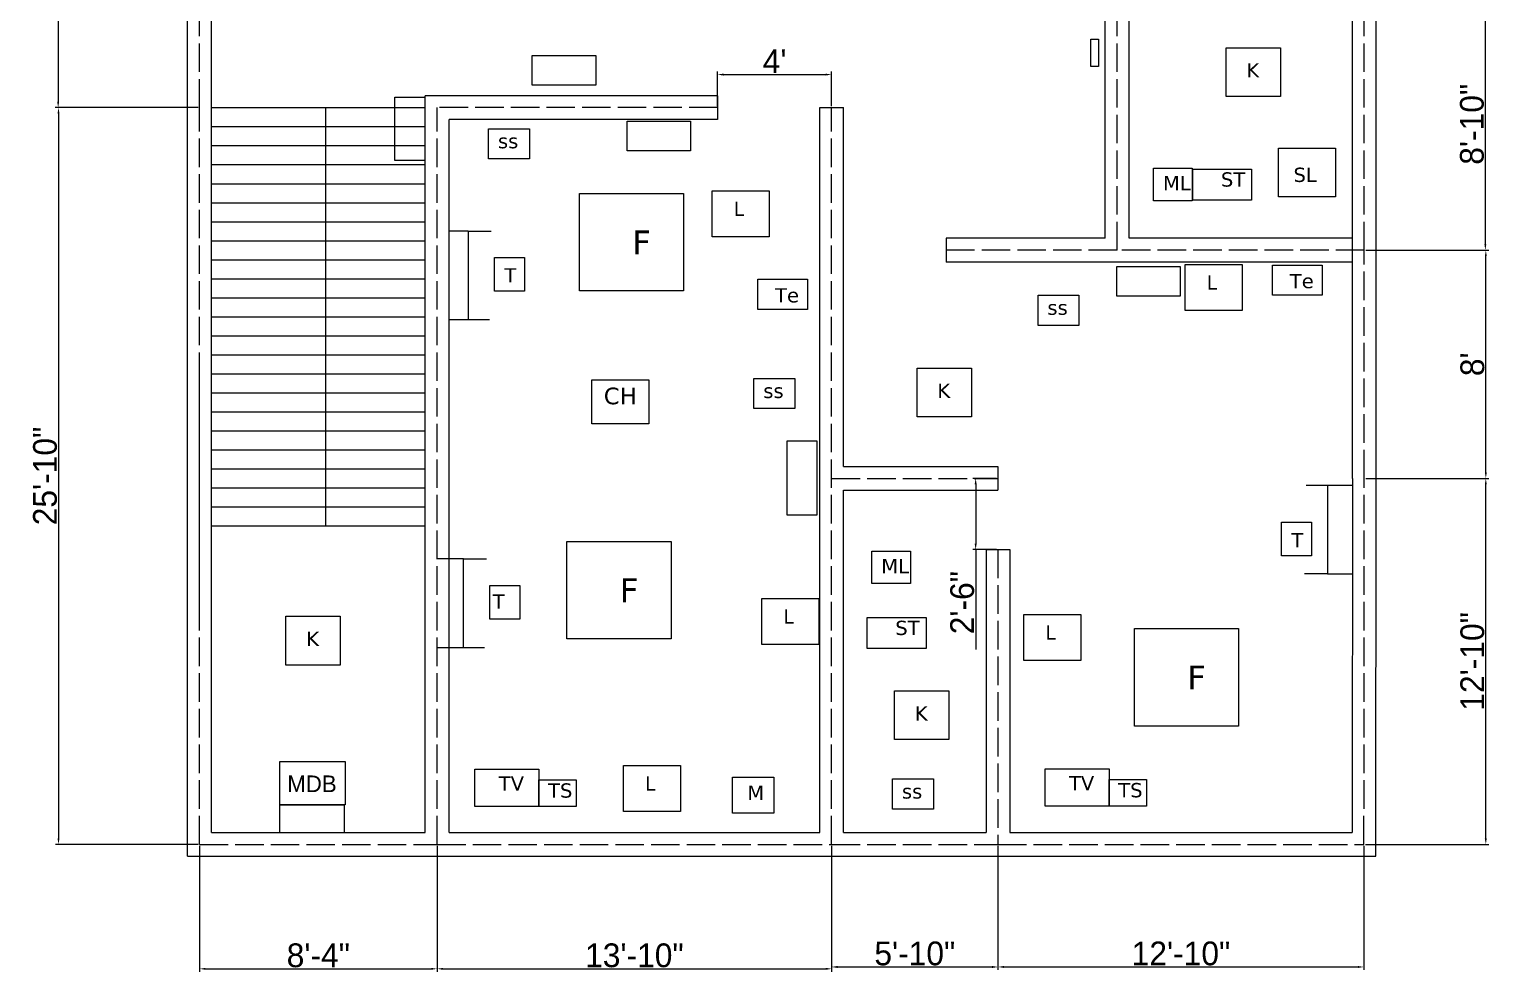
# Model space of a CAD drawing. Header units: inches. Extents: x 975 to 1627, y 956 to 1802.
# Drawn here: x 975 to 1590, y 956 to 1352 of the extents above; entities that cross this region are included whole.
import ezdxf

# ---------------------------------------------------------------- set-up
doc = ezdxf.new("R2010")
doc.units = ezdxf.units.IN
doc.linetypes.add('ACAD_ISO02W100', pattern=[15, 12, -3])
doc.dimstyles.new('ISO-25', dxfattribs={"dimtxt": 10, "dimasz": 2.5, "dimexe": 1.25, "dimexo": 0.625, "dimtad": 1, "dimdec": 1, "dimlunit": 3, "dimtxsty": 'Standard', "dimcen": 2.5, "dimadec": 0, "dimazin": 0, "dimtfac": 1, "dimtdec": 1, "dimtmove": 0, "dimatfit": 3, "dimfxl": 1, "dimarcsym": 0})

# ---------------------------------------------------------------- blocks, each defined once
blk = doc.blocks.new('*D9')
at = {"color": 0, "lineweight": -2}
for p, q in [((1046.53, 1435.46), (986.42, 1435.46)), ((987.67, 1432.96), (987.67, 1321.96)), ((1046.53, 1319.46), (986.42, 1319.46))]:
    blk.add_line(p, q, dxfattribs=at)
at = {"color": 0}
for points in [[(987.25, 1432.96), (988.08, 1432.96), (987.67, 1435.46)], [(987.25, 1321.96), (988.08, 1321.96), (987.67, 1319.46)]]:
    blk.add_solid(points, dxfattribs=at)
at = {"layer": 'Defpoints', "color": 0}
for p in [(1047.15, 1435.46), (987.67, 1319.46), (1047.15, 1319.46)]:
    blk.add_point(p, dxfattribs=at)
at = {"color": 0, "insert": (982.04, 1377.46), "char_height": 10, "attachment_point": 5, "rotation": 90}
blk.add_mtext('9\'-8"', dxfattribs=at)
blk = doc.blocks.new('*D10')
at = {"color": 0, "lineweight": -2}
for p, q in [((1045.9, 1319.46), (986.55, 1319.46)), ((987.8, 1316.96), (987.8, 1011.96)), ((1046.53, 1009.46), (986.55, 1009.46))]:
    blk.add_line(p, q, dxfattribs=at)
at = {"color": 0}
for points in [[(987.39, 1316.96), (988.22, 1316.96), (987.8, 1319.46)], [(987.39, 1011.96), (988.22, 1011.96), (987.8, 1009.46)]]:
    blk.add_solid(points, dxfattribs=at)
at = {"layer": 'Defpoints', "color": 0}
for p in [(1046.53, 1319.46), (987.8, 1009.46), (1047.15, 1009.46)]:
    blk.add_point(p, dxfattribs=at)
at = {"color": 0, "insert": (982.18, 1164.46), "char_height": 10, "attachment_point": 5, "rotation": 90}
blk.add_mtext('25\'-10"', dxfattribs=at)
blk = doc.blocks.new('*D11')
at = {"color": 0, "lineweight": -2}
for p, q in [((1047.15, 1008.84), (1047.15, 955.83)), ((1147.15, 1008.84), (1147.15, 955.83)), ((1049.65, 957.08), (1144.65, 957.08))]:
    blk.add_line(p, q, dxfattribs=at)
at = {"color": 0}
for points in [[(1049.65, 957.49), (1049.65, 956.66), (1047.15, 957.08)], [(1144.65, 957.49), (1144.65, 956.66), (1147.15, 957.08)]]:
    blk.add_solid(points, dxfattribs=at)
at = {"layer": 'Defpoints', "color": 0}
for p in [(1047.15, 1009.46), (1147.15, 1009.46), (1147.15, 957.08)]:
    blk.add_point(p, dxfattribs=at)
at = {"color": 0, "insert": (1097.15, 962.7), "char_height": 10, "attachment_point": 5}
blk.add_mtext('8\'-4"', dxfattribs=at)
blk = doc.blocks.new('*D12')
at = {"color": 0, "lineweight": -2}
for p, q in [((1147.15, 1008.21), (1147.15, 955.83)), ((1313.15, 1008.84), (1313.15, 955.83)), ((1149.65, 957.08), (1310.65, 957.08))]:
    blk.add_line(p, q, dxfattribs=at)
at = {"color": 0}
for points in [[(1149.65, 957.49), (1149.65, 956.66), (1147.15, 957.08)], [(1310.65, 957.49), (1310.65, 956.66), (1313.15, 957.08)]]:
    blk.add_solid(points, dxfattribs=at)
at = {"layer": 'Defpoints', "color": 0}
for p in [(1147.15, 1008.84), (1313.15, 1009.46), (1313.15, 957.08)]:
    blk.add_point(p, dxfattribs=at)
at = {"color": 0, "insert": (1230.15, 962.7), "char_height": 10, "attachment_point": 5}
blk.add_mtext('13\'-10"', dxfattribs=at)
blk = doc.blocks.new('*D13')
at = {"color": 0, "lineweight": -2}
for p, q in [((1313.15, 1008.84), (1313.15, 956.61)), ((1383.15, 1008.84), (1383.15, 956.61)), ((1315.65, 957.86), (1380.65, 957.86))]:
    blk.add_line(p, q, dxfattribs=at)
at = {"color": 0}
for points in [[(1315.65, 958.28), (1315.65, 957.44), (1313.15, 957.86)], [(1380.65, 958.28), (1380.65, 957.44), (1383.15, 957.86)]]:
    blk.add_solid(points, dxfattribs=at)
at = {"layer": 'Defpoints', "color": 0}
for p in [(1313.15, 1009.46), (1383.15, 1009.46), (1383.15, 957.86)]:
    blk.add_point(p, dxfattribs=at)
at = {"color": 0, "insert": (1348.15, 963.49), "char_height": 10, "attachment_point": 5}
blk.add_mtext('5\'-10"', dxfattribs=at)
blk = doc.blocks.new('*D14')
at = {"color": 0, "lineweight": -2}
for p, q in [((1383.15, 1008.21), (1383.15, 956.61)), ((1537.15, 1008.84), (1537.15, 956.61)), ((1385.65, 957.86), (1534.65, 957.86))]:
    blk.add_line(p, q, dxfattribs=at)
at = {"color": 0}
for points in [[(1385.65, 958.28), (1385.65, 957.45), (1383.15, 957.86)], [(1534.65, 958.28), (1534.65, 957.45), (1537.15, 957.86)]]:
    blk.add_solid(points, dxfattribs=at)
at = {"layer": 'Defpoints', "color": 0}
for p in [(1383.15, 1008.84), (1537.15, 1009.46), (1537.15, 957.86)]:
    blk.add_point(p, dxfattribs=at)
at = {"color": 0, "insert": (1460.15, 963.49), "char_height": 10, "attachment_point": 5}
blk.add_mtext('12\'-10"', dxfattribs=at)
blk = doc.blocks.new('*D16')
at = {"color": 0, "lineweight": -2}
for p, q in [((1537.93, 1163.46), (1589.67, 1163.46)), ((1588.42, 1011.96), (1588.42, 1160.96)), ((1537.78, 1009.46), (1589.67, 1009.46))]:
    blk.add_line(p, q, dxfattribs=at)
at = {"color": 0}
for points in [[(1588, 1160.96), (1588.83, 1160.96), (1588.42, 1163.46)], [(1588, 1011.96), (1588.83, 1011.96), (1588.42, 1009.46)]]:
    blk.add_solid(points, dxfattribs=at)
at = {"layer": 'Defpoints', "color": 0}
for p in [(1537.3, 1163.46), (1588.42, 1163.46), (1537.15, 1009.46)]:
    blk.add_point(p, dxfattribs=at)
at = {"color": 0, "insert": (1582.79, 1086.46), "char_height": 10, "attachment_point": 5, "rotation": 90}
blk.add_mtext('12\'-10"', dxfattribs=at)
blk = doc.blocks.new('*D17')
at = {"color": 0, "lineweight": -2}
for p, q in [((1537.93, 1259.46), (1589.68, 1259.46)), ((1588.43, 1165.96), (1588.43, 1256.96)), ((1538.55, 1163.46), (1589.68, 1163.46))]:
    blk.add_line(p, q, dxfattribs=at)
at = {"color": 0}
for points in [[(1588.01, 1256.96), (1588.85, 1256.96), (1588.43, 1259.46)], [(1588.01, 1165.96), (1588.85, 1165.96), (1588.43, 1163.46)]]:
    blk.add_solid(points, dxfattribs=at)
at = {"layer": 'Defpoints', "color": 0}
for p in [(1537.3, 1259.46), (1588.43, 1259.46), (1537.93, 1163.46)]:
    blk.add_point(p, dxfattribs=at)
at = {"color": 0, "insert": (1582.81, 1211.46), "char_height": 10, "attachment_point": 5, "rotation": 90}
blk.add_mtext("8'", dxfattribs=at)
blk = doc.blocks.new('*D18')
at = {"color": 0, "lineweight": -2}
for p, q in [((1537.93, 1365.46), (1589.48, 1365.46)), ((1588.23, 1261.96), (1588.23, 1362.96)), ((1538.55, 1259.46), (1589.48, 1259.46))]:
    blk.add_line(p, q, dxfattribs=at)
at = {"color": 0}
for points in [[(1587.81, 1362.96), (1588.65, 1362.96), (1588.23, 1365.46)], [(1587.81, 1261.96), (1588.65, 1261.96), (1588.23, 1259.46)]]:
    blk.add_solid(points, dxfattribs=at)
at = {"layer": 'Defpoints', "color": 0}
for p in [(1537.3, 1365.46), (1588.23, 1365.46), (1537.93, 1259.46)]:
    blk.add_point(p, dxfattribs=at)
at = {"color": 0, "insert": (1582.61, 1312.46), "char_height": 10, "attachment_point": 5, "rotation": 90}
blk.add_mtext('8\'-10"', dxfattribs=at)
blk = doc.blocks.new('*D27')
at = {"color": 0, "lineweight": -2}
for p, q in [((1265.15, 1320.09), (1265.15, 1334.61)), ((1267.65, 1333.36), (1310.65, 1333.36)), ((1313.15, 1320.09), (1313.15, 1334.61))]:
    blk.add_line(p, q, dxfattribs=at)
at = {"color": 0}
for points in [[(1267.65, 1333.78), (1267.65, 1332.95), (1265.15, 1333.36)], [(1310.65, 1333.78), (1310.65, 1332.95), (1313.15, 1333.36)]]:
    blk.add_solid(points, dxfattribs=at)
at = {"layer": 'Defpoints', "color": 0}
for p in [(1313.15, 1333.36), (1265.15, 1319.46), (1313.15, 1319.46)]:
    blk.add_point(p, dxfattribs=at)
at = {"color": 0, "insert": (1289.15, 1338.99), "char_height": 10, "attachment_point": 5}
blk.add_mtext("4'", dxfattribs=at)
blk = doc.blocks.new('*D28')
at = {"color": 0, "lineweight": -2}
for p, q in [((1382.53, 1163.46), (1372.51, 1163.46)), ((1373.76, 1160.96), (1373.76, 1135.96)), ((1382.53, 1133.46), (1372.51, 1133.46)), ((1373.76, 1133.46), (1373.76, 1091.38))]:
    blk.add_line(p, q, dxfattribs=at)
at = {"color": 0}
for points in [[(1373.34, 1160.96), (1374.18, 1160.96), (1373.76, 1163.46)], [(1373.34, 1135.96), (1374.18, 1135.96), (1373.76, 1133.46)]]:
    blk.add_solid(points, dxfattribs=at)
at = {"layer": 'Defpoints', "color": 0}
for p in [(1383.15, 1163.46), (1373.76, 1133.46), (1383.15, 1133.46)]:
    blk.add_point(p, dxfattribs=at)
at = {"color": 0, "insert": (1368.13, 1111.17), "char_height": 10, "attachment_point": 5, "rotation": 90}
blk.add_mtext('2\'-6"', dxfattribs=at)

msp = doc.modelspace()

# ---------------------------------------------------------------- linework, layer by layer
for p, q in [((1042.15, 1319.46), (1042.15, 1435.46)), ((1052.15, 1319.46), (1052.15, 1435.46)), ((1428.3, 1264.46), (1428.3, 1423.46)), ((1438.3, 1264.46), (1438.3, 1423.46)), ((1532.3, 1259.46), (1532.3, 1365.46)), ((1542.3, 1259.46), (1542.3, 1365.46)), ((1142.15, 1014.46), (1142.15, 1324.46)), ((1265.15, 1324.46), (1142.15, 1324.46)), ((1265.15, 1324.46), (1265.15, 1314.46)), ((1042.15, 1004.46), (1042.15, 1319.46)), ((1052.15, 1014.46), (1052.15, 1319.46)), ((1052.15, 1319.46), (1142.15, 1319.46)), ((1052.15, 1319.46), (1100.15, 1319.46)), ((1100.15, 1319.46), (1100.15, 1143.46)), ((1152.15, 1014.46), (1152.15, 1314.46)), ((1265.15, 1314.46), (1152.15, 1314.46)), ((1308.15, 1014.46), (1308.15, 1319.46)), ((1308.15, 1319.46), (1318.15, 1319.46)), ((1318.15, 1168.46), (1318.15, 1319.46)), ((1052.15, 1311.46), (1142.15, 1311.46)), ((1052.15, 1303.46), (1142.15, 1303.46)), ((1052.15, 1295.46), (1142.15, 1295.46)), ((1052.15, 1287.46), (1142.15, 1287.46)), ((1052.15, 1279.46), (1142.15, 1279.46)), ((1052.15, 1271.46), (1142.15, 1271.46)), ((1160.15, 1267.53), (1152.15, 1267.53)), ((1160.15, 1267.53), (1169.86, 1267.53)), ((1160.15, 1267.53), (1160.15, 1230.21)), ((1052.15, 1263.46), (1142.15, 1263.46)), ((1428.3, 1264.46), (1361.3, 1264.46)), ((1361.3, 1264.46), (1361.3, 1254.46)), ((1532.3, 1264.46), (1438.3, 1264.46)), ((1532.3, 1163.46), (1532.3, 1259.46)), ((1542.3, 1163.46), (1542.3, 1259.46)), ((1052.15, 1255.46), (1142.15, 1255.46)), ((1433.3, 1254.46), (1361.3, 1254.46)), ((1532.3, 1254.46), (1433.3, 1254.46)), ((1052.15, 1247.46), (1142.15, 1247.46)), ((1052.15, 1239.46), (1142.15, 1239.46)), ((1052.15, 1231.46), (1142.15, 1231.46)), ((1160.15, 1230.21), (1152.15, 1230.21)), ((1169.12, 1230.21), (1160.15, 1230.21)), ((1052.15, 1223.46), (1142.15, 1223.46)), ((1052.15, 1223.46), (1142.15, 1223.46)), ((1047.15, 1099.39), (1047.15, 1215.39)), ((1052.15, 1215.46), (1142.15, 1215.46)), ((1052.15, 1207.46), (1142.15, 1207.46)), ((1052.15, 1199.46), (1142.15, 1199.46)), ((1052.15, 1191.46), (1142.15, 1191.46)), ((1052.15, 1183.46), (1142.15, 1183.46)), ((1052.15, 1175.46), (1142.15, 1175.46)), ((1052.15, 1167.46), (1142.15, 1167.46)), ((1318.15, 1168.46), (1383.15, 1168.46)), ((1383.15, 1168.46), (1383.15, 1158.46)), ((1532.3, 1163.46), (1532.15, 1014.46)), ((1532.3, 1163.47), (1532.3, 1163.47)), ((1542.15, 1004.46), (1542.3, 1163.46)), ((1052.15, 1159.46), (1142.15, 1159.46)), ((1318.15, 1158.46), (1383.15, 1158.46)), ((1318.15, 1014.46), (1318.15, 1158.46)), ((1512.84, 1160.66), (1521.81, 1160.66)), ((1521.81, 1160.66), (1521.81, 1123.34)), ((1521.81, 1160.66), (1532.3, 1160.66)), ((1052.15, 1151.46), (1142.15, 1151.46)), ((1052.15, 1143.46), (1142.15, 1143.46)), ((1378.15, 1133.46), (1378.15, 1014.46)), ((1378.15, 1133.46), (1388.15, 1133.46)), ((1383.15, 1133.46), (1383.15, 1133.46)), ((1388.15, 1133.46), (1388.15, 1014.46)), ((1158.17, 1129.53), (1147.15, 1129.53)), ((1158.17, 1092.21), (1158.17, 1129.53)), ((1158.17, 1129.53), (1158.17, 1129.53)), ((1158.17, 1129.53), (1158.17, 1129.53)), ((1158.17, 1129.53), (1167.88, 1129.53)), ((1521.81, 1123.34), (1512.09, 1123.34)), ((1521.81, 1123.34), (1521.81, 1123.34)), ((1521.81, 1123.34), (1521.81, 1123.34)), ((1521.81, 1123.34), (1532.26, 1123.34)), ((1158.17, 1092.21), (1147.15, 1092.21)), ((1167.14, 1092.21), (1158.17, 1092.21)), ((1080.93, 1014.46), (1080.93, 1026.06)), ((1080.93, 1026.06), (1108, 1026.06)), ((1108, 1026.06), (1108, 1014.46)), ((1052.15, 1014.46), (1142.15, 1014.46)), ((1052.15, 1014.46), (1080.93, 1014.46)), ((1108, 1014.46), (1142.15, 1014.46)), ((1152.15, 1014.46), (1308.15, 1014.46)), ((1318.15, 1014.46), (1378.15, 1014.46)), ((1388.15, 1014.46), (1532.15, 1014.46)), ((1042.15, 1004.46), (1147.15, 1004.46)), ((1147.15, 1004.46), (1313.15, 1004.46)), ((1313.15, 1004.46), (1383.15, 1004.46)), ((1383.15, 1004.46), (1542.15, 1004.46))]:
    msp.add_line(p, q)
at = {"linetype": 'ACAD_ISO02W100'}
for p, q in [((1047.15, 1319.46), (1047.15, 1435.46)), ((1433.3, 1259.46), (1433.3, 1423.46)), ((1537.3, 1259.46), (1537.3, 1365.46)), ((1047.15, 1009.46), (1047.15, 1319.46)), ((1147.15, 1009.46), (1147.15, 1319.46)), ((1265.15, 1319.46), (1147.15, 1319.46)), ((1313.15, 1009.46), (1313.15, 1319.46)), ((1433.3, 1259.46), (1361.3, 1259.46)), ((1537.3, 1259.46), (1433.3, 1259.46)), ((1537.3, 1163.46), (1537.3, 1259.46)), ((1313.15, 1163.46), (1383.15, 1163.46)), ((1537.15, 1009.46), (1537.3, 1163.46)), ((1383.15, 1133.46), (1383.15, 1009.46)), ((1047.15, 1009.46), (1147.15, 1009.46)), ((1147.15, 1009.46), (1313.15, 1009.46)), ((1313.15, 1009.46), (1383.15, 1009.46)), ((1383.15, 1009.46), (1537.15, 1009.46))]:
    msp.add_line(p, q, dxfattribs=at)
for points in [[(1422.26, 1348.23), (1425.4, 1348.23), (1425.4, 1336.74), (1422.26, 1336.74)], [(1187.1, 1341.43), (1213.85, 1341.43), (1213.85, 1328.86), (1187.1, 1328.86)], [(1479.16, 1344.66), (1502.01, 1344.66), (1502.01, 1324.12), (1479.16, 1324.12)], [(1129.33, 1297.15), (1129.33, 1323.9), (1141.9, 1323.9), (1141.9, 1297.15)], [(1168.8, 1310.6), (1185.99, 1310.6), (1185.99, 1297.91), (1168.8, 1297.91)], [(1227.05, 1313.83), (1253.8, 1313.83), (1253.8, 1301.25), (1227.05, 1301.25)], [(1501.15, 1302.37), (1525.19, 1302.37), (1525.19, 1281.93), (1501.15, 1281.93)], [(1448.63, 1293.94), (1464.9, 1293.94), (1464.9, 1280.29), (1448.63, 1280.29)], [(1465.14, 1293.53), (1489.88, 1293.53), (1489.88, 1280.53), (1465.14, 1280.53)], [(1262.91, 1284.47), (1286.89, 1284.47), (1286.89, 1265.08), (1262.91, 1265.08)], [(1206.98, 1283.31), (1250.82, 1283.31), (1250.82, 1242.34), (1206.98, 1242.34)], [(1171.24, 1256.38), (1183.94, 1256.38), (1183.94, 1242.2), (1171.24, 1242.2)], [(1461.92, 1253.46), (1485.9, 1253.46), (1485.9, 1234.07), (1461.92, 1234.07)], [(1498.64, 1253.21), (1519.57, 1253.21), (1519.57, 1240.52), (1498.64, 1240.52)], [(1282.05, 1247.22), (1302.98, 1247.22), (1302.98, 1234.53), (1282.05, 1234.53)], [(1433.09, 1252.67), (1459.84, 1252.67), (1459.84, 1240.1), (1433.09, 1240.1)], [(1400, 1240.52), (1417.19, 1240.52), (1417.19, 1227.83), (1400, 1227.83)], [(1212.17, 1204.85), (1236.27, 1204.85), (1236.27, 1186.4), (1212.17, 1186.4)], [(1280.44, 1205.5), (1297.63, 1205.5), (1297.63, 1192.81), (1280.44, 1192.81)], [(1349.07, 1209.83), (1371.93, 1209.83), (1371.93, 1189.28), (1349.07, 1189.28)], [(1294.45, 1179.2), (1306.97, 1179.2), (1306.97, 1147.95), (1294.45, 1147.95)], [(1502.38, 1144.98), (1515.08, 1144.98), (1515.08, 1130.8), (1502.38, 1130.8)], [(1201.75, 1136.89), (1245.59, 1136.89), (1245.59, 1095.92), (1201.75, 1095.92)], [(1330.08, 1132.81), (1346.36, 1132.81), (1346.36, 1119.15), (1330.08, 1119.15)], [(1169.26, 1118.37), (1181.96, 1118.37), (1181.96, 1104.19), (1169.26, 1104.19)], [(1283.81, 1112.93), (1307.79, 1112.93), (1307.79, 1093.54), (1283.81, 1093.54)], [(1394.02, 1106.15), (1418, 1106.15), (1418, 1086.76), (1394.02, 1086.76)], [(1083.52, 1105.41), (1106.37, 1105.41), (1106.37, 1084.87), (1083.52, 1084.87)], [(1328.13, 1104.85), (1352.87, 1104.85), (1352.87, 1091.84), (1328.13, 1091.84)], [(1440.53, 1100.22), (1484.37, 1100.22), (1484.37, 1059.25), (1440.53, 1059.25)], [(1339.57, 1074.05), (1362.42, 1074.05), (1362.42, 1053.51), (1339.57, 1053.51)], [(1080.93, 1044.39), (1108.46, 1044.39), (1108.46, 1026.06), (1080.93, 1026.06)], [(1163.06, 1041.09), (1189.96, 1041.09), (1189.96, 1025.41), (1163.06, 1025.41)], [(1225.59, 1042.62), (1249.57, 1042.62), (1249.57, 1023.24), (1225.59, 1023.24)], [(1402.99, 1041.23), (1429.89, 1041.23), (1429.89, 1025.55), (1402.99, 1025.55)], [(1189.96, 1036.61), (1205.65, 1036.61), (1205.65, 1025.41), (1189.96, 1025.41)], [(1271.39, 1037.76), (1288.84, 1037.76), (1288.84, 1022.51), (1271.39, 1022.51)], [(1338.79, 1036.96), (1355.98, 1036.96), (1355.98, 1024.27), (1338.79, 1024.27)], [(1429.89, 1036.75), (1445.58, 1036.75), (1445.58, 1025.55), (1429.89, 1025.55)]]:
    msp.add_lwpolyline(points, close=True)

# ---------------------------------------------------------------- texts
at = {"attachment_point": 2}
for s, insert, char_height, width in [('{\\fVerdana|b0|i0|c0|p34;K}', (1490.4, 1338.16), 6, 294.1896), ('{\\fVerdana|b0|i0|c0|p34;ss}', (1177.02, 1308.36), 6, 82.2022), ('{\\fVerdana|b0|i0|c0|p34;ML}', (1458.39, 1290.69), 6, 65.1001), ('{\\fVerdana|b0|i0|c0|p34;ST}', (1482.07, 1292.23), 6, 53.3821), ('{\\fVerdana|b0|i0|c0|p34;SL}', (1512.4, 1294.19), 6, 71.6173), ('L', (1274.33, 1279.9), 6, 45.6729), ('{\\fVerdana|b0|i0|c0|p34;F}', (1233.14, 1267.77), 10, 292.7356), ('{\\fVerdana|b0|i0|c0|p34;T}', (1177.96, 1251.9), 6, 82.2022), ('L', (1473.34, 1248.9), 6, 45.6729), ('{\\fVerdana|b0|i0|c0|p34;Te}', (1510.97, 1249.48), 6, 60.5307), ('{\\fVerdana|b0|i0|c0|p34;Te}', (1294.38, 1243.49), 6, 60.5307), ('{\\fVerdana|b0|i0|c0|p34;ss}', (1408.22, 1238.28), 6, 82.2022), ('{\\fVerdana|b0|i0|c0|p34;CH}', (1224.22, 1201.64), 7, 85.1398), ('{\\fVerdana|b0|i0|c0|p34;ss}', (1288.67, 1203.26), 6, 82.2022), ('{\\fVerdana|b0|i0|c0|p34;K}', (1360.31, 1203.33), 6, 294.1896), ('{\\fVerdana|b0|i0|c0|p34;T}', (1509.1, 1140.5), 6, 82.2022), ('{\\fVerdana|b0|i0|c0|p34;ML}', (1339.85, 1129.56), 6, 65.1001), ('{\\fVerdana|b0|i0|c0|p34;F}', (1227.91, 1121.35), 10, 292.7356), ('{\\fVerdana|b0|i0|c0|p34;T}', (1173.08, 1114.62), 6, 82.2022), ('L', (1295.23, 1108.37), 6, 45.6729), ('{\\fVerdana|b0|i0|c0|p34;ST}', (1345.06, 1103.55), 6, 53.3821), ('L', (1405.44, 1101.59), 6, 45.6729), ('{\\fVerdana|b0|i0|c0|p34;K}', (1094.76, 1098.91), 6, 294.1896), ('{\\fVerdana|b0|i0|c0|p34;F}', (1466.69, 1084.68), 10, 292.7356), ('{\\fVerdana|b0|i0|c0|p34;K}', (1350.81, 1067.55), 6, 294.1896), ('MDB', (1094.47, 1038.43), 7, 50.9315), ('{\\fVerdana|b0|i0|c0|p34;TV}', (1178.38, 1038.1), 6, 90.4224), ('L', (1237.01, 1038.06), 6, 45.6729), ('{\\fVerdana|b0|i0|c0|p34;TV}', (1418.31, 1038.24), 6, 90.4224), ('{\\fVerdana|b0|i0|c0|p34;TS}', (1198.93, 1035.12), 6, 71.7401), ('{\\fVerdana|b0|i0|c0|p34;M}', (1281.21, 1034.13), 6, 73.4356), ('{\\fVerdana|b0|i0|c0|p34;ss}', (1347.01, 1034.72), 6, 82.2022), ('{\\fVerdana|b0|i0|c0|p34;TS}', (1438.86, 1035.26), 6, 71.7401)]:
    msp.add_mtext(s, dxfattribs=dict(at, insert=insert, char_height=char_height, width=width))

# ---------------------------------------------------------------- dimensions: what is measured, and where the dimension line sits
for base, p1, p2, picture, middle in [((987.67, 1319.46), (1047.15, 1435.46), (1047.15, 1319.46), '*D9', (982.04, 1377.46)), ((1588.23, 1365.46), (1537.93, 1259.46), (1537.3, 1365.46), '*D18', (1582.61, 1312.46)), ((987.8, 1009.46), (1046.53, 1319.46), (1047.15, 1009.46), '*D10', (982.18, 1164.46)), ((1588.43, 1259.46), (1537.93, 1163.46), (1537.3, 1259.46), '*D17', (1582.81, 1211.46)), ((1373.76, 1133.46), (1383.15, 1163.46), (1383.15, 1133.46), '*D28', (1368.13, 1111.17)), ((1588.42, 1163.46), (1537.15, 1009.46), (1537.3, 1163.46), '*D16', (1582.79, 1086.46))]:
    dim = msp.add_linear_dim(base=base, p1=p1, p2=p2, angle=90, dimstyle='ISO-25')
    dim.commit()
    dim.dimension.update_dxf_attribs({"geometry": picture, "text_midpoint": middle})
for base, p1, p2, picture, middle in [((1313.15, 1333.36), (1265.15, 1319.46), (1313.15, 1319.46), '*D27', (1289.15, 1338.99)), ((1147.15, 957.08), (1047.15, 1009.46), (1147.15, 1009.46), '*D11', (1097.15, 962.7)), ((1313.15, 957.08), (1147.15, 1008.84), (1313.15, 1009.46), '*D12', (1230.15, 962.7)), ((1383.15, 957.86), (1313.15, 1009.46), (1383.15, 1009.46), '*D13', (1348.15, 963.49)), ((1537.15, 957.86), (1383.15, 1008.84), (1537.15, 1009.46), '*D14', (1460.15, 963.49))]:
    dim = msp.add_linear_dim(base=base, p1=p1, p2=p2, dimstyle='ISO-25')
    dim.commit()
    dim.dimension.update_dxf_attribs({"geometry": picture, "text_midpoint": middle})

doc.saveas('drawing.dxf')
